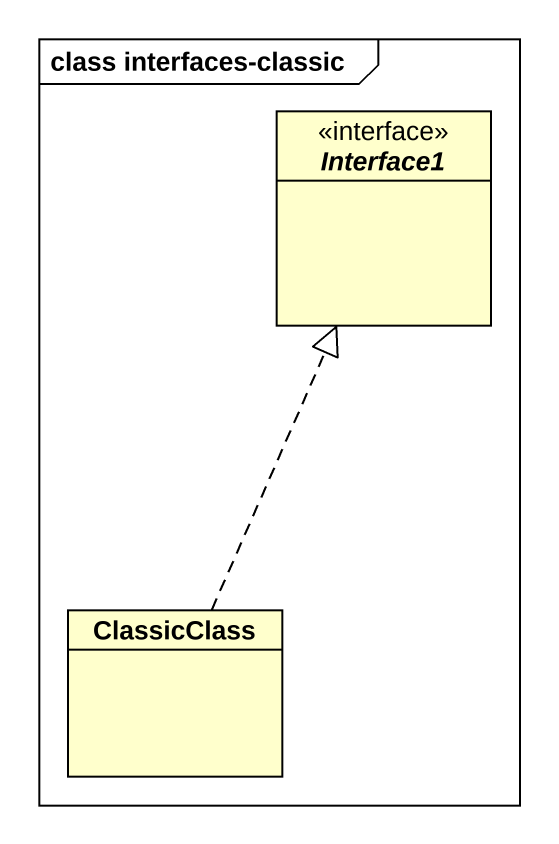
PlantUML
@startuml
mainframe class interfaces-classic
hide circle
hide empty members
interface Interface1 <<interface>>
class ClassicClass
ClassicClass .up.|> Interface1
@enduml
